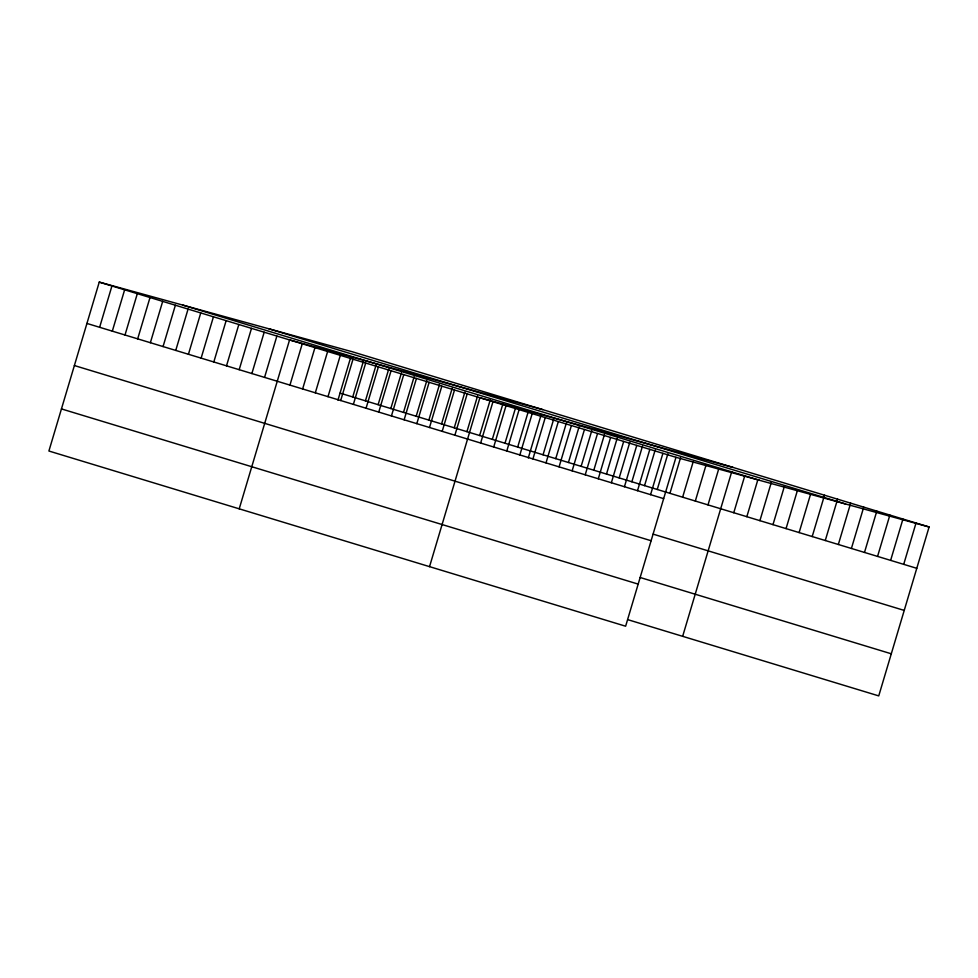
<?xml version="1.0" encoding="UTF-8"?>
<svg xmlns="http://www.w3.org/2000/svg" width="978" height="978" viewBox="0 0 978 978"><rect width="100%" height="100%" fill="white"/><g stroke="black" fill="none" stroke-linecap="round" stroke-linejoin="round"><path stroke-width="1.47" d="M929.1 526.983L352.373 351.787L99.255 282.104L48.9 451.017L625.627 626.213L675.981 457.301L929.1 526.983L878.745 695.896L627.68 619.624M99.622 327.3L111.944 285.955M112.311 331.151L124.634 289.818M125.001 335.002L137.323 293.669M137.678 338.853L150.001 297.52M150.367 342.716L162.69 301.371M163.057 346.567L175.38 305.234M175.747 350.417L188.069 309.085M188.436 354.281L200.759 312.936M201.126 358.131L213.448 316.799M213.815 361.982L226.138 320.65M226.505 365.833L238.828 324.5M239.182 369.696L251.505 328.351M251.872 373.547L264.194 332.214M264.561 377.398L276.884 336.065M239.219 508.829L289.574 339.916L542.692 409.599M289.94 385.112L302.263 343.779M302.63 388.963L314.953 347.63M315.319 392.814L327.642 351.481M327.997 396.677L340.32 355.332M337.96 400.136L350.674 357.483M340.686 400.528L353.009 359.195M352.74 396.97L363.364 361.347M353.376 404.379L365.699 363.046M365.43 400.833L376.053 365.197M366.065 408.229L378.388 366.897M378.119 404.684L388.743 369.048M378.755 412.093L391.078 370.748M390.809 408.535L401.432 372.899M391.444 415.943L403.767 374.611M403.498 412.398L414.122 376.762M404.134 419.794L416.457 378.462M416.188 416.249L426.811 380.613M416.811 423.657L429.134 382.312M428.865 420.1L439.489 384.464M429.501 427.508L441.824 386.176M441.555 423.951L452.178 388.327M442.19 431.359L454.513 390.026M454.244 427.814L464.868 392.178M454.88 435.21L467.203 393.877M466.934 431.665L477.557 396.029M429.538 566.653L479.892 397.728L733.011 467.411M479.623 435.516L490.247 399.88M480.638 443.046L492.961 401.701M492.313 439.379L502.936 403.743M493.719 447.007L506.042 405.674M505.003 443.23L515.198 409.024M506.787 450.98L519.11 409.648M517.692 447.08L527.888 412.875M519.856 454.953L532.179 413.621M528.279 457.949L540.993 415.308M532.924 458.926L545.247 417.594M543.059 454.794L553.682 419.159M546.005 462.9L558.328 421.567M555.749 458.645L566.372 423.009M559.074 466.873L571.396 425.528M568.438 462.496L579.062 426.86M572.142 470.834L584.465 429.501M581.128 466.359L591.751 430.723M585.223 474.807L597.546 433.474M593.817 470.21L604.441 434.574M598.291 478.78L610.614 437.447M606.507 474.061L617.13 438.425M611.36 482.753L623.683 441.42M619.184 477.912L629.808 442.288M624.441 486.726L636.764 445.393M631.874 481.775L642.497 446.139M637.509 490.699L649.832 449.354M644.563 485.626L655.187 449.99M650.578 494.66L662.901 453.327M657.253 489.477L667.876 453.841M669.942 493.34L680.566 457.704M682.632 497.191L693.255 461.555M695.321 501.042L705.945 465.406M707.999 504.892L718.622 469.269M682.656 636.323L731.74 471.689M733.769 512.729L744.808 475.663M746.837 516.69L757.889 479.636M759.906 520.663L771.385 482.178M772.987 524.636L784.454 486.152M786.055 528.609L797.522 490.125M799.124 532.582L810.603 494.098M812.205 536.555L824.527 495.21M825.273 540.516L837.596 499.183M838.342 544.489L850.664 503.157M851.41 548.462L863.733 507.13M864.491 552.436L876.814 511.103M877.559 556.409L889.882 515.064M890.628 560.382L902.951 519.037M903.709 564.343L916.031 523.01M268.852 328.791L845.567 503.988M182.788 305.099L759.503 480.296M99.255 282.104L675.981 457.301M340.051 393.119L916.777 568.316M86.932 323.437L663.659 498.633M653.157 534.147L904.222 610.419M74.377 365.54L651.103 540.736M640.235 577.521L891.3 653.793M61.455 408.914L638.169 584.111"/></g></svg>
